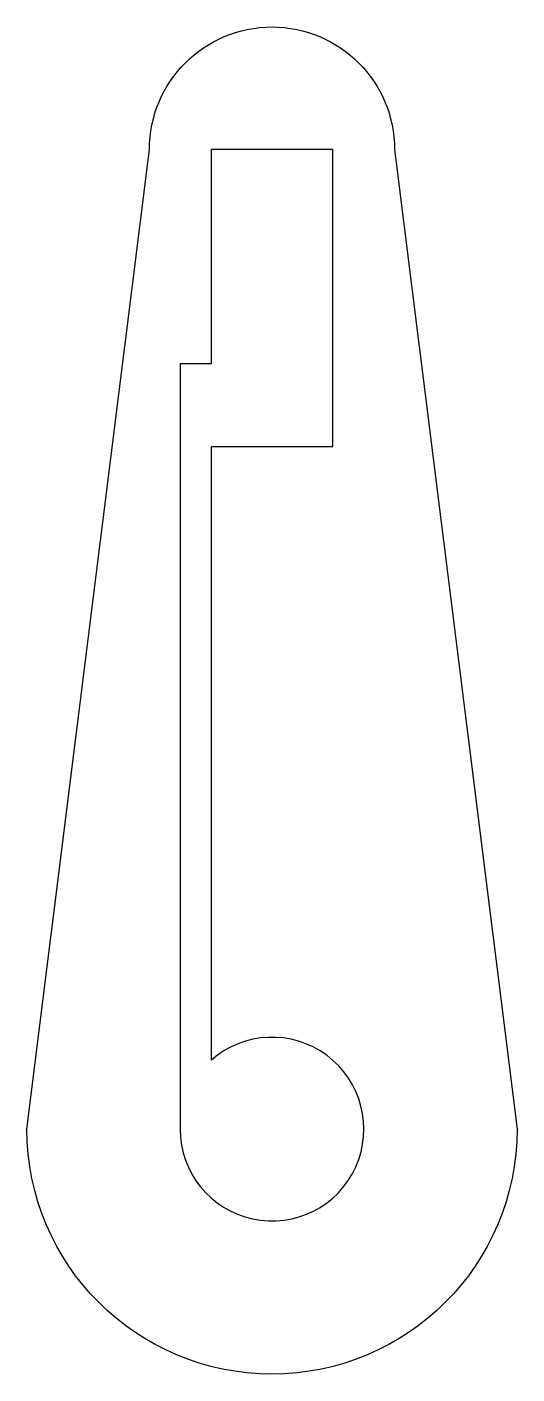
# Model space of a CAD drawing. Extents: x -8 to 8, y -8 to 36.
import ezdxf

# ---------------------------------------------------------------- set-up
doc = ezdxf.new("R2010")
doc.units = 0
doc.layers.get('0').update_dxf_attribs({"linetype": 'continuous'})

# ---------------------------------------------------------------- blocks, each defined once
blk = doc.blocks.new('POCKET_CS001')
at = {"color": 0}
for points in [[(-8, 0), (-4, 32, -1), (4, 32), (8, 0, -1)], [(-3, 25), (-3, 0, 4.634961), (-1.98, 2.254), (-1.98, 22.3), (1.985, 22.3), (1.985, 32), (-1.985, 32), (-1.985, 25)]]:
    blk.add_lwpolyline(points, format="xyb", close=True, dxfattribs=at)

msp = doc.modelspace()

# ---------------------------------------------------------------- block references
at = {"color": 0}
msp.add_blockref('POCKET_CS001', (0, 0), dxfattribs=at)

doc.saveas('drawing.dxf')
